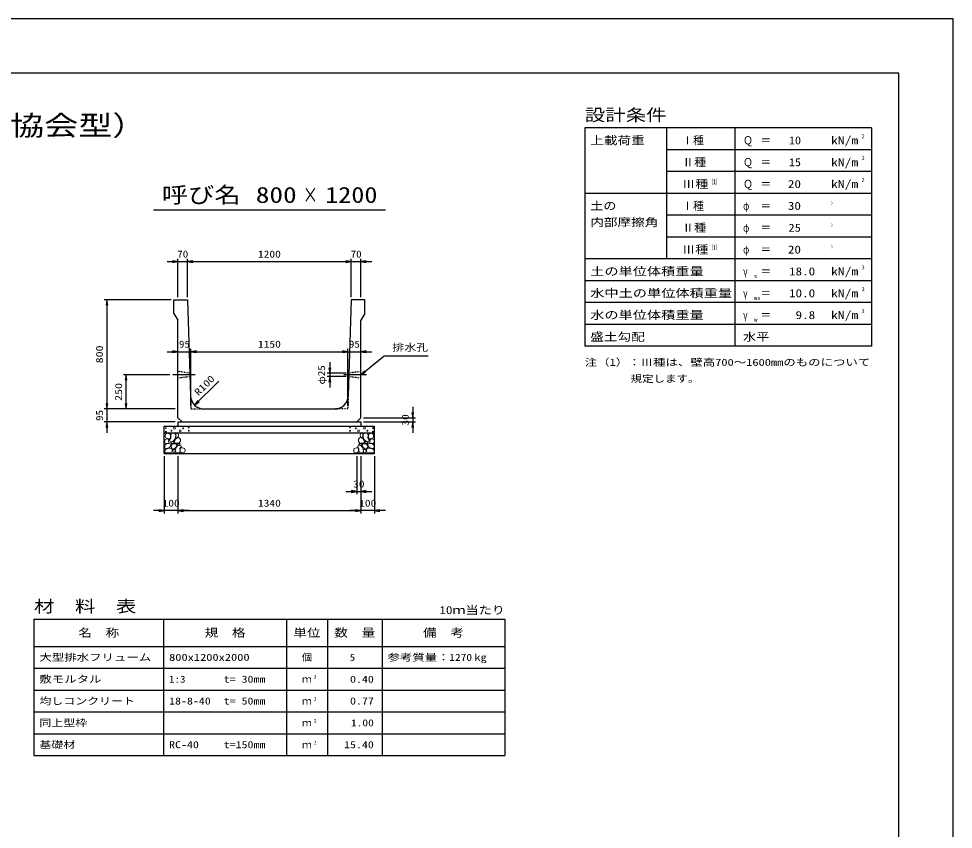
# Model space of a CAD drawing. Units: millimetres at full size. Extents: x 0 to 16820, y 0 to 11880.
# Drawn here: x 9973 to 16820, y 5940 to 11880 of the extents above; entities that cross this region are included whole.
import ezdxf
from ezdxf.enums import TextEntityAlignment as Align

# ---------------------------------------------------------------- set-up
doc = ezdxf.new("R2010")
doc.units = ezdxf.units.MM
doc.linetypes.add('CHAIN', pattern=[18.5, 12, -1.5, 3.5, -1.5])
doc.linetypes.add('DASHED_SPACED', pattern=[12, 6, -6])
for name, color, linetype, lineweight in [('0_2', 7, 'Continuous', 25), ('D-BMK', 2, 'CHAIN', 25), ('D-DCR-HCHn', 4, 'Continuous', 9), ('D-MTR-FRAM', 7, 'Continuous', 25), ('D-MTR-LINE', 7, 'Continuous', 25), ('D-STR-DIM', 7, 'Continuous', 25), ('D-STR-STRn', 1, 'Continuous', 25), ('D-TTL', 2, 'Continuous', 25), ('D-TTL-FRAM', 2, 'Continuous', 25), ('D-TTL-LINE', 7, 'Continuous', 25), ('D-TTL-TXT', 7, 'Continuous', 25)]:
    doc.layers.add(name, color=color, linetype=linetype, lineweight=lineweight)
for name, color, linetype in [('D-DOC', 7, 'Continuous'), ('D-MTR', 7, 'Continuous'), ('D-MTR-TXT', 7, 'Continuous')]:
    doc.layers.add(name, color=color, linetype=linetype)
doc.styles.add('ＭＳ ゴシック', font='')
doc.styles.get('ＭＳ ゴシック').set_extended_font_data('MS Gothic')

# ---------------------------------------------------------------- blocks, each defined once
blk = doc.blocks.new('open_arrow')
at = {"color": 0, "linetype": 'Continuous', "lineweight": -2}
blk.add_lwpolyline([(7.5, 1.25), (0, 0), (7.5, -1.25)], dxfattribs=at)

msp = doc.modelspace()

# ---------------------------------------------------------------- linework, layer by layer
at = {"layer": '0_2'}
msp.add_lwpolyline([(12480, 9270), (12650, 9410), (12690, 9410), (12972.944, 9410)], dxfattribs=at)
at = {"layer": 'D-BMK'}
for p, q in [((11267.188, 9270), (11100, 9270)), ((12520, 9270), (12352.812, 9270))]:
    msp.add_line(p, q, dxfattribs=at)
at = {"layer": 'D-DCR-HCHn'}
for points in [[(11078.399, 8838.696), (11062.796, 8842.163), (11048.928, 8835.228), (11047.194, 8819.626), (11050.661, 8807.491), (11067.997, 8802.29), (11080.132, 8802.29), (11085.333, 8810.958), (11085.333, 8830.028)], [(11092.267, 8840.429), (11087.067, 8824.827), (11088.8, 8807.491), (11076.665, 8788.421), (11092.267, 8779.753), (11109.603, 8788.421), (11120.005, 8802.29), (11123.472, 8824.827), (11120.005, 8836.962), (11109.603, 8842.163)], [(11125.206, 8836.962), (11125.206, 8816.159), (11133.874, 8810.958), (11142.542, 8816.159), (11144.275, 8828.294), (11142.542, 8838.696), (11130.407, 8842.163)], [(12494.794, 8836.962), (12494.794, 8816.159), (12486.126, 8810.958), (12477.458, 8816.159), (12475.725, 8828.294), (12477.458, 8838.696), (12489.593, 8842.163)], [(12527.733, 8840.429), (12532.933, 8824.827), (12531.2, 8807.491), (12543.335, 8788.421), (12527.733, 8779.753), (12510.397, 8788.421), (12499.995, 8802.29), (12496.528, 8824.827), (12499.995, 8836.962), (12510.397, 8842.163)], [(12541.601, 8838.696), (12557.204, 8842.163), (12571.072, 8835.228), (12572.806, 8819.626), (12569.339, 8807.491), (12552.003, 8802.29), (12539.868, 8802.29), (12534.667, 8810.958), (12534.667, 8830.028)], [(11045.46, 8795.356), (11040.26, 8779.753), (11047.194, 8769.352), (11064.53, 8767.618), (11076.366, 8772.699), (11071.464, 8784.954), (11074.932, 8791.889), (11067.997, 8798.823), (11057.596, 8802.29)], [(11078.366, 8737.757), (11091.208, 8757.019), (11089.603, 8761.834), (11071.946, 8766.65), (11055.894, 8765.045), (11044.658, 8755.414), (11043.052, 8744.177), (11044.658, 8732.941), (11057.499, 8729.731)], [(11095.735, 8779.753), (11087.067, 8772.819), (11090.534, 8767.618), (11102.669, 8767.618), (11107.87, 8769.352), (11111.337, 8776.286), (11106.136, 8781.487)], [(11123.311, 8737.757), (11131.337, 8757.019), (11124.916, 8765.045), (11105.654, 8765.045), (11097.628, 8761.834), (11089.603, 8750.598), (11089.603, 8740.967), (11097.628, 8728.125), (11107.259, 8726.52)], [(11121.739, 8798.823), (11113.071, 8778.02), (11120.005, 8769.352), (11140.808, 8769.352), (11149.476, 8772.819), (11158.144, 8784.954), (11158.144, 8795.356), (11149.476, 8809.224), (11139.074, 8810.958)], [(11147.389, 8755.414), (11155.415, 8761.834), (11152.204, 8766.65), (11140.968, 8766.65), (11136.153, 8765.045), (11132.942, 8758.624), (11137.758, 8753.808)], [(12498.261, 8798.823), (12506.929, 8778.02), (12499.995, 8769.352), (12479.192, 8769.352), (12470.524, 8772.819), (12461.856, 8784.954), (12461.856, 8795.356), (12470.524, 8809.224), (12480.926, 8810.958)], [(12472.611, 8755.414), (12464.585, 8761.834), (12467.796, 8766.65), (12479.032, 8766.65), (12483.847, 8765.045), (12487.058, 8758.624), (12482.242, 8753.808)], [(12496.689, 8737.757), (12488.663, 8757.019), (12495.084, 8765.045), (12514.346, 8765.045), (12522.372, 8761.834), (12530.397, 8750.598), (12530.397, 8740.967), (12522.372, 8728.125), (12512.741, 8726.52)], [(12524.265, 8779.753), (12532.933, 8772.819), (12529.466, 8767.618), (12517.331, 8767.618), (12512.13, 8769.352), (12508.663, 8776.286), (12513.864, 8781.487)], [(12541.634, 8737.757), (12528.792, 8757.019), (12530.397, 8761.834), (12548.054, 8766.65), (12564.106, 8765.045), (12575.342, 8755.414), (12576.948, 8744.177), (12575.342, 8732.941), (12562.501, 8729.731)], [(12574.54, 8795.356), (12579.74, 8779.753), (12572.806, 8769.352), (12555.47, 8767.618), (12543.634, 8772.699), (12548.536, 8784.954), (12545.068, 8791.889), (12552.003, 8798.823), (12562.404, 8802.29)], [(11084.787, 8697.627), (11096.023, 8702.443), (11099.234, 8718.494), (11092.813, 8729.731), (11081.577, 8732.941), (11067.13, 8731.336), (11051.078, 8724.915), (11043.052, 8715.284), (11043.052, 8704.048), (11047.868, 8697.627), (11067.13, 8699.232)], [(11120.101, 8702.443), (11120.101, 8721.705), (11112.075, 8726.52), (11104.049, 8721.705), (11102.444, 8710.469), (11104.049, 8700.837), (11115.285, 8697.627)], [(11150.599, 8699.232), (11155.415, 8713.679), (11153.81, 8729.731), (11165.046, 8747.388), (11150.599, 8755.414), (11134.548, 8747.388), (11124.916, 8734.546), (11121.706, 8713.679), (11124.916, 8702.443), (11134.548, 8697.627)], [(11163.441, 8700.837), (11177.887, 8697.627), (11190.729, 8704.048), (11192.334, 8718.494), (11189.124, 8729.731), (11173.072, 8734.546), (11161.836, 8734.546), (11157.02, 8726.52), (11157.02, 8708.863)], [(12456.559, 8700.837), (12442.113, 8697.627), (12429.271, 8704.048), (12427.666, 8718.494), (12430.876, 8729.731), (12446.928, 8734.546), (12458.164, 8734.546), (12462.98, 8726.52), (12462.98, 8708.863)], [(12469.401, 8699.232), (12464.585, 8713.679), (12466.19, 8729.731), (12454.954, 8747.388), (12469.401, 8755.414), (12485.452, 8747.388), (12495.084, 8734.546), (12498.294, 8713.679), (12495.084, 8702.443), (12485.452, 8697.627)], [(12499.899, 8702.443), (12499.899, 8721.705), (12507.925, 8726.52), (12515.951, 8721.705), (12517.556, 8710.469), (12515.951, 8700.837), (12504.715, 8697.627)], [(12535.213, 8697.627), (12523.977, 8702.443), (12520.766, 8718.494), (12527.187, 8729.731), (12538.423, 8732.941), (12552.87, 8731.336), (12568.922, 8724.915), (12576.948, 8715.284), (12576.948, 8704.048), (12572.132, 8697.627), (12552.87, 8699.232)]]:
    msp.add_lwpolyline(points, close=True, dxfattribs=at)
for centre, radius in [((11050.727, 8878.955), 3), ((11051.869, 8853.91), 3), ((11092.292, 8860.752), 3), ((11113.336, 8878.955), 7.5), ((11156.664, 8859.961), 7.5), ((11177.708, 8878.164), 3), ((11218.131, 8885.006), 3), ((11219.273, 8859.961), 3), ((12400.727, 8859.961), 3), ((12401.869, 8885.006), 3), ((12442.292, 8878.164), 3), ((12463.336, 8859.961), 7.5), ((12506.664, 8878.955), 7.5), ((12527.708, 8860.752), 3), ((12568.131, 8853.91), 3), ((12569.273, 8878.955), 3)]:
    msp.add_circle(centre, radius, dxfattribs=at)
at = {"layer": 'D-MTR-FRAM'}
for p, q in [((10085, 7480), (13535, 7480)), ((10085, 7480), (10085, 6480)), ((13535, 7480), (13535, 6480)), ((10085, 6480), (13535, 6480))]:
    msp.add_line(p, q, dxfattribs=at)
at = {"layer": 'D-MTR-LINE'}
for p, q in [((11035, 7480), (11035, 6480)), ((11935, 7480), (11935, 6480)), ((12235, 7480), (12235, 6480)), ((12635, 7480), (12635, 6480)), ((10085, 7280), (13535, 7280)), ((10085, 7120), (13535, 7120)), ((10085, 6960), (13535, 6960)), ((10085, 6800), (13535, 6800)), ((10085, 6640), (13535, 6640))]:
    msp.add_line(p, q, dxfattribs=at)
at = {"layer": 'D-STR-DIM'}
for p, q in [((11060, 10100), (11290, 10100)), ((11140, 9840), (11140, 10120)), ((11210, 9840), (11210, 10120)), ((11210, 9840), (11210, 10120)), ((11210, 10100), (12410, 10100)), ((12330, 10100), (12560, 10100)), ((12410, 9840), (12410, 10120)), ((12410, 9840), (12410, 10120)), ((12480, 9840), (12480, 10120)), ((11090, 9820), (10600, 9820)), ((10620, 9820), (10620, 9020)), ((11235, 9040), (11235, 9460)), ((11235, 9040), (11235, 9460)), ((12385, 9040), (12385, 9460)), ((12385, 9040), (12385, 9460)), ((11060, 9440), (11315, 9440)), ((11235, 9440), (12385, 9440)), ((12305, 9440), (12560, 9440)), ((12252.812, 9362.5), (12252.812, 9177.5)), ((11080, 9270), (10740, 9270)), ((10760, 9020), (10760, 9270)), ((12373.203, 9282.5), (12232.812, 9282.5)), ((12372.422, 9257.5), (12232.812, 9257.5)), ((11262.326, 9048.193), (11439.103, 9224.97)), ((10620, 9100), (10620, 8845)), ((11120, 9020), (10600, 9020)), ((11120, 9020), (10600, 9020)), ((11120, 9020), (10740, 9020)), ((12860, 9035), (12860, 8845)), ((11120, 8925), (10600, 8925)), ((12500, 8955), (12880, 8955)), ((12500, 8925), (12880, 8925)), ((11040, 8675), (11040, 8255)), ((11140, 8675), (11140, 8255)), ((11140, 8675), (11140, 8255)), ((12450, 8675), (12450, 8395)), ((12480, 8675), (12480, 8255)), ((12480, 8675), (12480, 8255)), ((12480, 8675), (12480, 8395)), ((12580, 8675), (12580, 8255)), ((12370, 8415), (12560, 8415)), ((11220, 8275), (10960, 8275)), ((11140, 8275), (12480, 8275)), ((12660, 8275), (12400, 8275))]:
    msp.add_line(p, q, dxfattribs=at)
at = {"layer": 'D-STR-STRn'}
for p, q in [((11110, 9820), (11210, 9820)), ((11110, 9720), (11110, 9820)), ((11210, 9820), (11231.973, 9116.877)), ((12410, 9820), (12388.027, 9116.877)), ((12510, 9820), (12410, 9820)), ((12510, 9720), (12510, 9820)), ((11110, 9720), (11140, 9670)), ((11140, 8955), (11140, 9670)), ((12510, 9720), (12480, 9670)), ((12480, 8955), (12480, 9670)), ((11331.924, 9020), (12288.076, 9020)), ((11140, 8955), (11170, 8925)), ((11140, 8925), (12480, 8925)), ((11140, 8925), (11140, 8895)), ((12480, 8955), (12450, 8925)), ((12480, 8925), (12480, 8895)), ((11040, 8695), (11040, 8895)), ((11040, 8895), (12580, 8895)), ((11040, 8845), (12580, 8845)), ((12580, 8695), (12580, 8895)), ((11040, 8695), (12580, 8695))]:
    msp.add_line(p, q, dxfattribs=at)
at = {"layer": 'D-STR-STRn', "color": 2, "linetype": 'DASHED_SPACED'}
for p, q in [((11226.797, 9282.5), (11140, 9295)), ((11227.578, 9257.5), (11140, 9245)), ((12480, 9245), (12392.422, 9257.5)), ((12480, 9295), (12393.203, 9282.5)), ((11231.973, 9116.877), (11235, 9020)), ((12388.027, 9116.877), (12385, 9020)), ((11235, 9020), (11331.924, 9020)), ((12385, 9020), (12288.076, 9020))]:
    msp.add_line(p, q, dxfattribs=at)
at = {"layer": 'D-STR-STRn'}
for centre, start, end in [((11331.924, 9120), 181.78991, 270), ((12288.076, 9120), 270, 358.21009)]:
    msp.add_arc(centre, 100, start, end, dxfattribs=at)
at = {"layer": 'D-TTL'}
for points in [[(0, 0), (16820, 0), (16820, 11880), (0, 11880)], [(400, 400), (16420, 400), (16420, 11480), (400, 11480)]]:
    msp.add_lwpolyline(points, close=True, dxfattribs=at)
at = {"layer": 'D-TTL-FRAM'}
for p, q in [((16220, 11080), (14120, 11080)), ((14120, 11080), (14120, 9480)), ((16220, 11080), (16220, 9480)), ((16220, 9480), (14120, 9480))]:
    msp.add_line(p, q, dxfattribs=at)
at = {"layer": 'D-TTL-LINE'}
for p, q in [((14720, 11080), (14720, 10120)), ((15220, 11080), (15220, 9480)), ((16220, 10920), (14720, 10920)), ((16220, 10760), (14720, 10760)), ((16220, 10600), (14120, 10600)), ((16220, 10440), (14720, 10440)), ((16220, 10280), (14720, 10280)), ((16220, 10120), (14120, 10120)), ((16220, 9960), (14120, 9960)), ((16220, 9800), (14120, 9800)), ((16220, 9640), (14120, 9640))]:
    msp.add_line(p, q, dxfattribs=at)
at = {"layer": 'D-TTL-TXT'}
msp.add_line((10960, 10480), (12660, 10480), dxfattribs=at)

# ---------------------------------------------------------------- block references
at = {"layer": '0_2', "xscale": 5.33, "yscale": 5.33, "rotation": 39.5}
msp.add_blockref('open_arrow', (12480, 9270), dxfattribs=at)
at = {"layer": 'D-STR-DIM', "xscale": 5.33, "yscale": 5.33}
for p, rotation in [((11140, 10100), 180), ((12410, 10100), 180), ((12410, 10100), 180), ((10620, 9820), 270), ((11140, 9440), 180), ((12385, 9440), 180), ((12385, 9440), 180), ((12252.812, 9282.5), 90), ((10760, 9270), 270), ((12252.812, 9257.5), 270), ((10620, 9020), 90), ((10620, 9020), 90), ((10760, 9020), 90), ((11262.326, 9048.193), 45), ((12860, 8955), 90), ((10620, 8925), 270), ((12860, 8925), 270), ((12450, 8415), 180), ((11040, 8275), 180), ((12480, 8275), 180), ((12480, 8275), 180)]:
    msp.add_blockref('open_arrow', p, dxfattribs=dict(at, rotation=rotation))
for p in [(11210, 10100), (11210, 10100), (12480, 10100), (11235, 9440), (11235, 9440), (12480, 9440), (12480, 8415), (11140, 8275), (11140, 8275), (12580, 8275)]:
    msp.add_blockref('open_arrow', p, dxfattribs=at)

# ---------------------------------------------------------------- texts
at = {"layer": '0_2', "style": 'ＭＳ ゴシック', "width": 1.25}
msp.add_text('排水孔', height=51.32, dxfattribs=at).set_placement((12710, 9430), align=Align.BOTTOM_LEFT)
at = {"layer": 'D-DOC', "style": 'ＭＳ ゴシック'}
for s, width, p in [('注（1）：Ⅲ種は、壁高700～1600mmのものについて', 1.3, (14120, 9320.667)), ('\u3000\u3000\u3000\u3000規定します。', 1.2, (14120, 9200.667))]:
    msp.add_text(s, height=51.32, dxfattribs=dict(at, width=width)).set_placement(p, align=Align.BOTTOM_LEFT)
at = {"layer": 'D-MTR', "style": 'ＭＳ ゴシック', "width": 1.25}
msp.add_text('材\u3000料\u3000表', height=87.98, dxfattribs=at).set_placement((10085, 7504), align=Align.BOTTOM_LEFT)
at = {"layer": 'D-MTR', "style": 'ＭＳ ゴシック', "width": 1.2}
msp.add_text('10ｍ当たり', height=58.65, dxfattribs=at).set_placement((13535, 7499.333), align=Align.BOTTOM_RIGHT)
at = {"layer": 'D-MTR-TXT', "style": 'ＭＳ ゴシック'}
for s, height, width, p in [('名\u3000称', 58.65, 1.25, (10560, 7380)), ('規\u3000格', 58.65, 1.25, (11485, 7380)), ('単位', 58.65, 1.25, (12085, 7380)), ('数\u3000量', 58.65, 1.25, (12435, 7380)), ('備\u3000考', 58.65, 1.25, (13085, 7380)), ('個', 51.32, 1.1, (12085, 7200))]:
    msp.add_text(s, height=height, dxfattribs=dict(at, width=width)).set_placement(p, align=Align.MIDDLE_CENTER)
for s, width, p in [('大型排水フリューム', 1.3, (10125, 7200)), ('800x1200x2000', 1.3, (11075, 7200)), ('参考質量：    kg', 1.3, (12675, 7200)), ('敷モルタル', 1.3, (10125, 7040)), ('1:3', 1.15, (11075, 7040)), ('t= 30mm', 1.25, (11475, 7040)), ('均しコンクリート', 1.25, (10125, 6880)), ('18-8-40', 1.25, (11075, 6880)), ('t= 50mm', 1.25, (11475, 6880)), ('同上型枠', 1.25, (10125, 6720)), ('基礎材', 1.25, (10125, 6560)), ('RC-40', 1.25, (11075, 6560)), ('t=150mm', 1.25, (11475, 6560))]:
    msp.add_text(s, height=51.32, dxfattribs=dict(at, width=width)).set_placement(p, align=Align.MIDDLE_LEFT)
for s, width, p in [('5', 1.15, (12438.553, 7200)), ('1270', 1.2, (13295, 7200)), ('0.40', 1.25, (12575, 7040)), ('0.77', 1.25, (12575, 6880)), ('1.00', 1.2, (12575, 6720)), ('15.40', 1.25, (12575, 6560))]:
    msp.add_text(s, height=51.32, dxfattribs=dict(at, width=width)).set_placement(p, align=Align.MIDDLE_RIGHT)
for p in [(12085, 7040), (12085, 6880), (12085, 6720), (12085, 6560)]:
    msp.add_text('ｍ', height=51.32, dxfattribs=at).set_placement(p, align=Align.MIDDLE_CENTER)
at = {"layer": 'D-MTR-TXT', "style": 'ＭＳ ゴシック', "width": 1.15}
for s, p in [('3', (12135, 7035.333)), ('3', (12135, 6875.333)), ('2', (12135, 6715.333)), ('2', (12135, 6555.333))]:
    msp.add_text(s, height=25.66, dxfattribs=at).set_placement(p, align=Align.BOTTOM_LEFT)
at = {"layer": 'D-STR-DIM', "style": 'ＭＳ ゴシック'}
for s, width, p in [('70', 1.15, (11175, 10155)), ('1200', 1.2, (11810, 10155)), ('70', 1.15, (12445, 10155)), ('95', 1.15, (11187.5, 9495)), ('1150', 1.2, (11810, 9495)), ('95', 1.15, (12432.5, 9495)), ('30', 1.2, (12465, 8470)), ('100', 1.2, (11090, 8330)), ('1340', 1.2, (11810, 8330)), ('100', 1.2, (12530, 8330))]:
    msp.add_text(s, height=51.32, dxfattribs=dict(at, width=width)).set_placement(p, align=Align.MIDDLE_CENTER)
for s, width, p in [('800', 1.25, (10565, 9420)), ('φ25', 1.15, (12192.127, 9270)), ('250', 1.25, (10705, 9145)), ('95', 1.15, (10565, 8972.5)), ('30', 1.2, (12805, 8940))]:
    msp.add_text(s, height=51.32, rotation=90, dxfattribs=dict(at, width=width)).set_placement(p, align=Align.MIDDLE_CENTER)
at = {"layer": 'D-STR-DIM', "style": 'ＭＳ ゴシック', "width": 1.25}
msp.add_text('R100', height=51.32, rotation=45, dxfattribs=at).set_placement((11301.266, 9102.218), align=Align.BOTTOM_LEFT)
at = {"layer": 'D-TTL-TXT', "style": 'ＭＳ ゴシック'}
for s, height, width, p in [('設計条件', 87.98, 1.25, (14120, 11104)), ('上載荷重', 58.65, 1.25, (14160, 10941.333)), ('2', 29.33, 1.15, (16148, 10994.667)), ('Ｑ', 58.65, 0.9, (15280, 10941.333)), ('＝', 58.65, 0.95, (15408, 10941.333)), ('kN/m', 58.65, 1.25, (15924, 10941.333)), ('Ⅱ種', 58.65, 1.1, (14833.333, 10781.333)), ('Ｑ', 58.65, 0.9, (15280, 10781.333)), ('＝', 58.65, 0.95, (15408, 10781.333)), ('kN/m', 58.65, 1.25, (15924, 10781.333)), ('2', 29.33, 1.15, (16148, 10834.667)), ('Ⅲ種', 58.65, 1.2, (14833.333, 10621.333)), ('（1）', 36.66, 0.6, (15031.179, 10655.282)), ('Ｑ', 58.65, 0.9, (15280, 10621.333)), ('＝', 58.65, 0.95, (15408, 10621.333)), ('kN/m', 58.65, 1.25, (15924, 10621.333)), ('2', 29.33, 1.15, (16148, 10674.667)), ('土の', 58.65, 1.2, (14160, 10461.333)), ('φ', 58.65, 0.75, (15280, 10461.333)), ('＝', 58.65, 0.95, (15408, 10461.333)), ('°', 58.65, 0.3, (15924, 10461.333)), ('内部摩擦角', 58.65, 1.25, (14160, 10341.333)), ('Ⅱ種', 58.65, 1.1, (14833.333, 10301.333)), ('φ', 58.65, 0.75, (15280, 10301.333)), ('＝', 58.65, 0.95, (15408, 10301.333)), ('°', 58.65, 0.3, (15924, 10301.333)), ('Ⅲ種', 58.65, 1.2, (14833.333, 10141.333)), ('（1）', 36.66, 0.6, (15031.179, 10175.282)), ('φ', 58.65, 0.75, (15280, 10141.333)), ('°', 58.65, 0.3, (15924, 10141.333)), ('＝', 58.65, 0.95, (15408, 10141.333)), ('土の単位体積重量', 58.65, 1.3, (14160, 9981.333)), ('3', 29.33, 1.15, (16148, 10034.667)), ('γ', 58.65, 0.75, (15280, 9981.333)), ('s', 29.33, 1.15, (15360, 9970.667)), ('＝', 58.65, 0.95, (15408, 9981.333)), ('kN/m', 58.65, 1.25, (15924, 9981.333)), ('水中土の単位体積重量', 58.65, 1.3, (14160, 9821.333)), ('γ', 58.65, 0.75, (15280, 9821.333)), ('＝', 58.65, 0.95, (15408, 9821.333)), ('kN/m', 58.65, 1.25, (15924, 9821.333)), ('3', 29.33, 1.15, (16148, 9874.667)), ('ws', 29.33, 1.2, (15360, 9810.667)), ('水の単位体積重量', 58.65, 1.3, (14160, 9661.333)), ('γ', 58.65, 0.75, (15280, 9661.333)), ('kN/m', 58.65, 1.25, (15924, 9661.333)), ('3', 29.33, 1.15, (16148, 9714.667)), ('w', 29.33, 1.25, (15360, 9650.667)), ('＝', 58.65, 0.95, (15408, 9661.333)), ('盛土勾配', 58.65, 1.25, (14160, 9501.333)), ('水平', 58.65, 1.2, (15280, 9501.333))]:
    msp.add_text(s, height=height, dxfattribs=dict(at, width=width)).set_placement(p, align=Align.BOTTOM_LEFT)
for s, height, width, p in [('大型排水フリューム（農業土木事業協会型）', 146.6, 1.25, (8410, 10980)), ('呼び名', 117.3, 1.2, (11310, 10495)), ('800', 117.3, 1.25, (11860, 10495)), ('×', 117.3, 0.7, (12110, 10495)), ('1200', 117.3, 1.2, (12410, 10495))]:
    msp.add_text(s, height=height, dxfattribs=dict(at, width=width)).set_placement(p, align=Align.BOTTOM_CENTER)
for p in [(14833.333, 10941.333), (14833.333, 10461.333)]:
    msp.add_text('Ⅰ種', height=58.65, dxfattribs=at).set_placement(p, align=Align.BOTTOM_LEFT)
for s, width, p in [('10', 1.1, (15704, 10941.333)), ('15', 1.1, (15704, 10781.333)), ('20', 1.2, (15704, 10621.333)), ('30', 1.2, (15704, 10461.333)), ('25', 1.15, (15704, 10301.333)), ('20', 1.2, (15704, 10141.333)), ('18.0', 1.2, (15808, 9981.333)), ('10.0', 1.2, (15808, 9821.333)), ('9.8', 1.2, (15808, 9661.333))]:
    msp.add_text(s, height=58.65, dxfattribs=dict(at, width=width)).set_placement(p, align=Align.BOTTOM_RIGHT)

doc.saveas('drawing.dxf')
